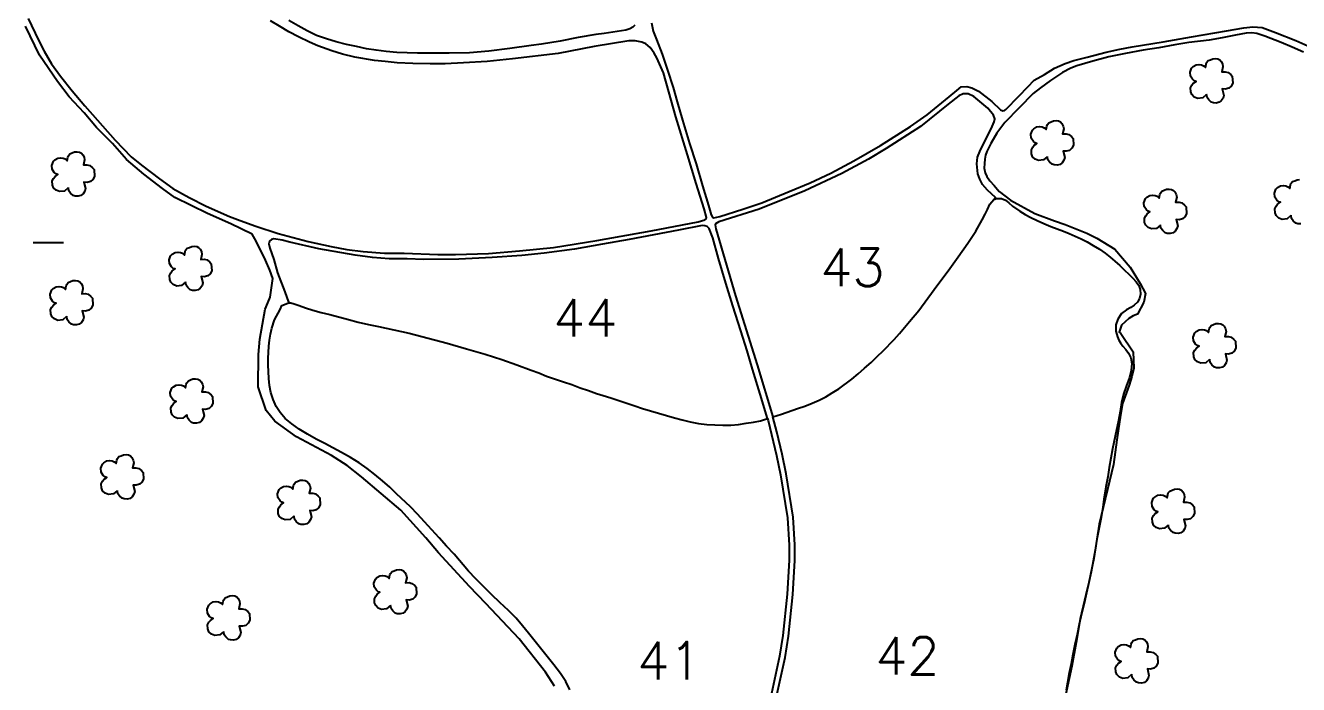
# Model space of a CAD drawing. Header units: inches. Extents: x 720421 to 723571, y 7810121 to 7814576.
# Drawn here: x 721244 to 721906, y 7811070 to 7811413 of the extents above; entities that cross this region are included whole.
import ezdxf

# ---------------------------------------------------------------- set-up
doc = ezdxf.new("R2010")
doc.units = ezdxf.units.IN
doc.header["$MEASUREMENT"] = 0
doc.linetypes.add('CONTINUO', pattern=[0])
for name, color, linetype in [('0114000610', 1, 'Continuous'), ('0114000610039', 5, 'Continuous'), ('0114000610041', 5, 'Continuous'), ('0114000610042', 5, 'Continuous'), ('0114000610043', 5, 'Continuous'), ('0114000610044', 5, 'Continuous'), ('0114000610045', 5, 'Continuous'), ('0114000610046', 5, 'Continuous'), ('MALHA', 8, 'Continuous'), ('MATO', 3, 'Continuous'), ('TEXTO_NUN_TAL', 7, 'Continuous')]:
    doc.layers.add(name, color=color, linetype=linetype)
doc.styles.add('Simplex', font='simplex.shx')

msp = doc.modelspace()

# ---------------------------------------------------------------- linework, layer by layer
at = {"layer": '0114000610'}
for points in [[(721518.96, 7811069.15), (721514.31, 7811076.46), (721500.6, 7811093.86), (721483.18, 7811112.13), (721474.75, 7811121.11), (721458.56, 7811138.63), (721451.91, 7811146.4), (721438.89, 7811160.71), (721418.46, 7811178.09), (721411, 7811183.92), (721402.92, 7811189.17), (721384.74, 7811198.96), (721373.31, 7811206.97), (721368.91, 7811212.63), (721364.76, 7811224.97), (721364.9, 7811241.7), (721365.61, 7811249.73), (721368.31, 7811265.24), (721370.55, 7811270.75), (721370.96, 7811271.56), (721372.26, 7811281.33), (721370.7, 7811285.55), (721368.45, 7811290.81), (721363.64, 7811300.75), (721361.65, 7811304.26), (721350.46, 7811309.72), (721338.35, 7811315.06), (721321.41, 7811323.38), (721314.91, 7811328.11), (721305.29, 7811335.51), (721296.16, 7811343.22), (721288.86, 7811351.48), (721280.59, 7811359.87), (721274.1, 7811367.39), (721266.4, 7811375.83), (721260.36, 7811383.69), (721250.95, 7811397.44), (721243.59, 7811412.55)], [(721908.71, 7811398.93), (721902.78, 7811401.59), (721897.11, 7811403.98), (721888.56, 7811407.32), (721884.43, 7811408.71), (721881.72, 7811409.03), (721878.82, 7811408.91), (721873.29, 7811407.88), (721866.35, 7811406.52), (721859.55, 7811405.21), (721848.97, 7811403.94), (721841.75, 7811402.78), (721833.32, 7811401.27), (721825.21, 7811400.08), (721816.1, 7811398.33), (721807.33, 7811396.53), (721799.1, 7811394.26), (721790.71, 7811391.88), (721787.53, 7811390.68), (721783.3, 7811388.48), (721777.05, 7811384.31), (721771.76, 7811380.41), (721767.99, 7811377.43), (721760.78, 7811369.98), (721753.26, 7811362.46), (721749.04, 7811356.77), (721745.94, 7811351.51), (721743.87, 7811347.37), (721743.11, 7811345.35), (721742.8, 7811343.28), (721742.68, 7811341.09), (721742.52, 7811338.7), (721743.07, 7811336.27), (721743.87, 7811334.36), (721745.46, 7811332.1), (721747.69, 7811329.63), (721750.39, 7811326.57), (721756.24, 7811322.09), (721768.88, 7811315.09), (721779.15, 7811311.19), (721784.66, 7811309.27), (721795.87, 7811304.8), (721801.1, 7811302.22), (721810.49, 7811296.47), (721818.5, 7811287.2), (721823.65, 7811278.74), (721826.4, 7811273.44), (721825.54, 7811268.95), (721822.23, 7811262.67), (721820.11, 7811261.87), (721817.82, 7811260.45), (721813.89, 7811256.92), (721812.68, 7811253.41), (721813.56, 7811252.57), (721819.99, 7811243.12), (721820.4, 7811234.59), (721819.28, 7811230.23), (721817.9, 7811225.77), (721814.55, 7811216.24), (721813.51, 7811210.16), (721811.47, 7811197.4), (721809.83, 7811184.5), (721802.43, 7811153.42), (721799.56, 7811135.58), (721796.97, 7811123.09), (721795.35, 7811116.73), (721792.46, 7811104.32), (721790.42, 7811091.95), (721788.04, 7811079.56), (721786.75, 7811073.23), (721783.95, 7811060.36)]]:
    msp.add_lwpolyline(points, dxfattribs=at)
at = {"layer": '0114000610039'}
msp.add_lwpolyline([(721560.63, 7811413.01), (721559.68, 7811412), (721558.13, 7811411.08), (721555.97, 7811410.4), (721544.84, 7811408.76), (721540.37, 7811408.14), (721531.24, 7811406.61), (721521.83, 7811404.74), (721512.2, 7811403.18), (721506.83, 7811402.5), (721495.64, 7811400.89), (721484.78, 7811399.55), (721474.61, 7811398.62), (721464.17, 7811398.54), (721453.05, 7811398.41), (721447.62, 7811398.5), (721436.81, 7811398.87), (721431.33, 7811399.4), (721426.06, 7811399.94), (721421.02, 7811400.79), (721415.95, 7811401.87), (721410.64, 7811403.03), (721405.32, 7811404.33), (721400.23, 7811405.91), (721395.12, 7811407.71), (721390.19, 7811410.13), (721385.47, 7811412.72), (721380.65, 7811415.43)], dxfattribs=at)
at = {"layer": '0114000610041'}
msp.add_lwpolyline([(721526.83, 7811067.33), (721524.85, 7811071.58), (721522.06, 7811075.85), (721518.62, 7811080.23), (721505.32, 7811096.79), (721502.26, 7811100.65), (721498.88, 7811104.55), (721494.94, 7811108.64), (721490.54, 7811112.72), (721486.27, 7811116.75), (721482.09, 7811120.84), (721478.02, 7811124.96), (721474.12, 7811129.1), (721466.65, 7811137.83), (721462.73, 7811142.1), (721458.94, 7811146.34), (721455.07, 7811150.5), (721451.26, 7811154.66), (721447.59, 7811158.73), (721444.01, 7811162.46), (721436.74, 7811169.18), (721433.22, 7811172.68), (721429.4, 7811176.08), (721425.43, 7811179.28), (721421.42, 7811182.38), (721417.2, 7811185.33), (721412.69, 7811188.12), (721408.04, 7811190.69), (721403.59, 7811193.2), (721399.34, 7811195.48), (721394.84, 7811197.73), (721390.37, 7811200.28), (721386.11, 7811202.97), (721382.16, 7811205.61), (721378.8, 7811208.49), (721376.23, 7811211.54), (721374.04, 7811214.69), (721372.43, 7811218.26), (721371.29, 7811221.93), (721370.65, 7811225.56), (721370.29, 7811229.29), (721370.05, 7811232.88), (721369.92, 7811236.25), (721369.95, 7811239.58), (721370.24, 7811246.08), (721370.59, 7811249.15), (721371.08, 7811252.24), (721371.88, 7811255.43), (721373.17, 7811259.68), (721376.17, 7811265.19), (721377.02, 7811267.15), (721380.07, 7811268.51), (721381.36, 7811268.66), (721383.47, 7811268.12), (721386, 7811267.19), (721389.3, 7811266.02), (721393.23, 7811264.74), (721397.56, 7811263.54), (721402.05, 7811262.46), (721411.67, 7811259.9), (721416.78, 7811258.63), (721422.04, 7811257.38), (721427.38, 7811256.28), (721443.24, 7811252.91), (721453.13, 7811250.24), (721462.98, 7811247.62), (721473.18, 7811244.76), (721482.79, 7811241.96), (721491.54, 7811239.06), (721499.38, 7811236.4), (721506.82, 7811233.61), (721510.7, 7811232.14), (721514.79, 7811230.52), (721523.51, 7811227.59), (721527.88, 7811226.08), (721532.19, 7811224.46), (721536.55, 7811222.97), (721540.69, 7811221.53), (721544.29, 7811220.38), (721548.17, 7811219.23), (721552.31, 7811217.88), (721556.54, 7811216.39), (721560.65, 7811215.06), (721564.66, 7811213.7), (721568.82, 7811212.5), (721572.99, 7811211.19), (721581.31, 7811208.81), (721585.35, 7811207.79), (721589.52, 7811206.65), (721593.88, 7811205.92), (721598.19, 7811205.33), (721602.42, 7811205.14), (721606.52, 7811205.06), (721610.62, 7811205.04), (721614.65, 7811205.39), (721618.7, 7811205.95), (721622.48, 7811206.52), (721626.1, 7811207.18), (721629.81, 7811208.39), (721630.09, 7811207.45), (721634.46, 7811189.23), (721636.47, 7811179.08), (721640.15, 7811156.71), (721641.03, 7811142.63), (721640.98, 7811134.72), (721639.91, 7811117.13), (721637.68, 7811095.58), (721635.94, 7811084.76), (721631.25, 7811063.01)], dxfattribs=at)
at = {"layer": '0114000610042'}
msp.add_lwpolyline([(721634.15, 7811062.25), (721638.89, 7811084.21), (721640.65, 7811095.19), (721642.9, 7811116.88), (721643.98, 7811134.62), (721644.03, 7811142.72), (721643.14, 7811157.04), (721639.42, 7811179.62), (721637.39, 7811189.87), (721634.61, 7811201.49), (721632.51, 7811209.29), (721637.04, 7811210.64), (721645.4, 7811213.67), (721649.17, 7811214.89), (721653.07, 7811216.34), (721656.69, 7811217.97), (721660.07, 7811219.78), (721663.4, 7811221.76), (721666.8, 7811223.88), (721673.57, 7811228.89), (721676.9, 7811231.64), (721680.2, 7811234.58), (721683.64, 7811237.54), (721686.81, 7811240.65), (721689.92, 7811243.67), (721695.67, 7811249.61), (721698.49, 7811252.7), (721703.67, 7811258.86), (721708.42, 7811264.65), (721713.18, 7811270.99), (721718.39, 7811278.09), (721723.83, 7811285.19), (721729.05, 7811292.5), (721734.05, 7811299.57), (721738.14, 7811305.94), (721741.46, 7811311.78), (721743.02, 7811314.68), (721744.29, 7811317.22), (721745.53, 7811319.86), (721747.48, 7811322.28), (721748.99, 7811322.94), (721751.48, 7811322.91), (721753.61, 7811322.09), (721755.35, 7811320.67), (721757.18, 7811318.96), (721761.12, 7811316.23), (721763.81, 7811314.56), (721766.76, 7811312.98), (721770.12, 7811311.4), (721773.63, 7811309.83), (721777.21, 7811308.29), (721783.84, 7811305.82), (721786.71, 7811304.59), (721789.77, 7811303.33), (721792.93, 7811301.94), (721796.08, 7811300.33), (721799.27, 7811298.47), (721802.5, 7811296.54), (721805.47, 7811294.44), (721808.05, 7811292.44), (721810.54, 7811290.33), (721813.13, 7811288.06), (721815.55, 7811285.6), (721817.77, 7811283.47), (721819.9, 7811281.5), (721821.66, 7811279.61), (721822.96, 7811277.57), (721823.71, 7811275.48), (721823.79, 7811273.16), (721823.4, 7811270.86), (721822.24, 7811268.93), (721820.57, 7811267.37), (721818.81, 7811266.22), (721816.51, 7811264.9), (721813.93, 7811263), (721812.08, 7811260.15), (721811.09, 7811257.22), (721811.06, 7811253.92), (721811.86, 7811250.97), (721812.6, 7811249.24), (721813.45, 7811247.84), (721814.62, 7811246.01), (721816.15, 7811244.31), (721817.67, 7811242.36), (721818.89, 7811239.92), (721819.43, 7811236.97), (721819.06, 7811233.47), (721818.13, 7811229.72), (721816.62, 7811225.52), (721815.08, 7811221.17), (721813.9, 7811216.73), (721813.33, 7811212.15), (721812.48, 7811207.39), (721811.32, 7811202.48), (721809.29, 7811192.67), (721808.46, 7811187.88), (721807.52, 7811183.03), (721806.78, 7811178.05), (721805.85, 7811172.9), (721804.98, 7811167.64), (721804.2, 7811162.29), (721803.3, 7811156.87), (721801.14, 7811145.67), (721800.18, 7811139.9), (721799.17, 7811134.27), (721798.2, 7811128.66), (721797.01, 7811123.14), (721795.8, 7811117.69), (721794.54, 7811112.21), (721793.14, 7811106.8), (721792.01, 7811101.38), (721790.84, 7811096.1), (721789.64, 7811090.88), (721788.7, 7811085.72), (721787.74, 7811080.84), (721786.78, 7811076.21), (721785.25, 7811067.13)], dxfattribs=at)
at = {"layer": '0114000610043'}
msp.add_lwpolyline([(721613.07, 7811272.25), (721624.38, 7811236.41), (721632.51, 7811209.29), (721637.04, 7811210.64), (721645.4, 7811213.67), (721649.17, 7811214.89), (721653.07, 7811216.34), (721656.69, 7811217.97), (721660.07, 7811219.78), (721663.4, 7811221.76), (721666.8, 7811223.88), (721673.57, 7811228.89), (721676.9, 7811231.64), (721680.2, 7811234.58), (721683.64, 7811237.54), (721686.81, 7811240.65), (721689.92, 7811243.67), (721695.67, 7811249.61), (721698.49, 7811252.7), (721703.67, 7811258.86), (721708.42, 7811264.65), (721713.18, 7811270.99), (721718.39, 7811278.09), (721723.83, 7811285.19), (721729.05, 7811292.5), (721734.05, 7811299.57), (721738.14, 7811305.94), (721741.46, 7811311.78), (721743.02, 7811314.68), (721744.29, 7811317.22), (721745.53, 7811319.86), (721748.41, 7811323.45), (721744.19, 7811327.14), (721741.65, 7811330.19), (721740.18, 7811332.89), (721739.28, 7811335.76), (721738.6, 7811340.95), (721739.06, 7811344.43), (721740.27, 7811347.27), (721742.3, 7811351.73), (721746.08, 7811359.16), (721747.64, 7811362.7), (721748, 7811364.32), (721747.28, 7811366.3), (721744.4, 7811369.89), (721737.08, 7811376.01), (721734.14, 7811377.33), (721731.5, 7811377.39), (721729.28, 7811376.31), (721723.81, 7811371.91), (721709.3, 7811360.29), (721691.59, 7811348.94), (721682.29, 7811343.3), (721668.35, 7811335.96), (721649.22, 7811326.85), (721625.5, 7811317.35), (721604.45, 7811310.7), (721602.65, 7811309.74), (721602.53, 7811309.14), (721602.91, 7811307.14)], close=True, dxfattribs=at)
at = {"layer": '0114000610044'}
msp.add_lwpolyline([(721557.73, 7811301.63), (721543.95, 7811299.15), (721529.24, 7811296.48), (721513.54, 7811294.39), (721501.93, 7811293.17), (721486.53, 7811292.16), (721469.2, 7811291.26), (721450.82, 7811291.12), (721442.21, 7811291.51), (721432.96, 7811291.48), (721424.13, 7811292.13), (721415.13, 7811293.35), (721396.25, 7811296.66), (721381.22, 7811300.08), (721377.24, 7811301.16), (721372.93, 7811301.91), (721371.66, 7811301.51), (721370.63, 7811300.76), (721370.34, 7811299.32), (721370.74, 7811296.97), (721372.87, 7811291.16), (721374.83, 7811284.13), (721378.63, 7811274.24), (721380.53, 7811268.88), (721383.47, 7811268.12), (721386, 7811267.19), (721389.3, 7811266.02), (721393.23, 7811264.74), (721397.56, 7811263.54), (721402.05, 7811262.46), (721411.67, 7811259.9), (721416.78, 7811258.63), (721422.04, 7811257.38), (721427.38, 7811256.28), (721443.24, 7811252.91), (721453.13, 7811250.24), (721462.98, 7811247.62), (721473.18, 7811244.76), (721482.79, 7811241.96), (721491.54, 7811239.06), (721499.38, 7811236.4), (721506.82, 7811233.61), (721510.7, 7811232.14), (721514.79, 7811230.52), (721523.51, 7811227.59), (721527.88, 7811226.08), (721532.19, 7811224.46), (721536.55, 7811222.97), (721540.69, 7811221.53), (721544.29, 7811220.38), (721548.17, 7811219.23), (721552.31, 7811217.88), (721556.54, 7811216.39), (721560.65, 7811215.06), (721564.66, 7811213.7), (721568.82, 7811212.5), (721572.99, 7811211.19), (721581.31, 7811208.81), (721585.35, 7811207.79), (721589.52, 7811206.65), (721593.88, 7811205.92), (721598.19, 7811205.33), (721602.42, 7811205.14), (721606.52, 7811205.06), (721610.62, 7811205.04), (721614.65, 7811205.39), (721618.7, 7811205.95), (721622.48, 7811206.52), (721626.1, 7811207.18), (721629.81, 7811208.39), (721625.94, 7811221.17), (721622.01, 7811234.14), (721619.16, 7811243.69), (721615.81, 7811254.06), (721611.67, 7811266.99), (721608, 7811278.77), (721604.32, 7811291.63), (721601.26, 7811302.36), (721599.35, 7811307.33), (721598.27, 7811308.37), (721597.12, 7811308.66), (721595.82, 7811308.77), (721583.49, 7811306.39)], close=True, dxfattribs=at)
at = {"layer": '0114000610045'}
msp.add_lwpolyline([(721569.43, 7811414.19), (721570.21, 7811409.88), (721571.92, 7811405.6), (721574.96, 7811397.92), (721577.8, 7811389.67), (721580.61, 7811380.67), (721582.79, 7811373.16), (721585.52, 7811363.54), (721589.18, 7811351.51), (721592.56, 7811340.91), (721595.95, 7811329.38), (721598.99, 7811319.3), (721600.47, 7811314.4), (721601.05, 7811313.15), (721601.75, 7811312.84), (721605.02, 7811313.43), (721616.89, 7811317.24), (721626.79, 7811320.66), (721641.11, 7811326.49), (721651.94, 7811331.09), (721662.73, 7811336), (721674.6, 7811342.42), (721688.58, 7811350.44), (721704.08, 7811360.25), (721712.78, 7811366.45), (721724.26, 7811375.83), (721728.31, 7811379.07), (721730.45, 7811380.94), (721733.41, 7811381.05), (721736.06, 7811380.47), (721739.56, 7811378.72), (721746.45, 7811373.31), (721751.08, 7811369.07), (721752.17, 7811368.49), (721753.1, 7811368.57), (721753.8, 7811369.11), (721760.5, 7811376.03), (721765.26, 7811380.9), (721768.45, 7811384.36), (721773.9, 7811387.35), (721779.11, 7811390.58), (721784.66, 7811393.01), (721789.17, 7811394.6), (721796.1, 7811396.39), (721805.91, 7811398.96), (721813.07, 7811400.47), (721819.59, 7811401.77), (721835.66, 7811404.41), (721850.46, 7811407.03), (721868.64, 7811410.1), (721877.6, 7811411.66), (721882.35, 7811412.17), (721887.11, 7811411.87), (721894.1, 7811409.29), (721904.61, 7811404.97), (721910.98, 7811402.32)], dxfattribs=at)
at = {"layer": '0114000610046'}
msp.add_lwpolyline([(721245.02, 7811416.57), (721250.37, 7811405.23), (721253.32, 7811399.54), (721257.14, 7811393), (721261.78, 7811386.55), (721268, 7811378.86), (721274.55, 7811371.11), (721290.22, 7811353.15), (721298.67, 7811344.48), (721304.03, 7811340.16), (721313.41, 7811333.13), (721320.34, 7811328.1), (721328.74, 7811323.35), (721337.63, 7811318.83), (721349.81, 7811313.48), (721355.33, 7811311.39), (721363.54, 7811308.42), (721375.16, 7811304.6), (721390.65, 7811300.42), (721402.68, 7811297.87), (721410.89, 7811296.4), (721419.42, 7811295.25), (721430.53, 7811294.5), (721440.61, 7811294.47), (721458.28, 7811293.82), (721467.31, 7811293.75), (721484.52, 7811294.19), (721500.7, 7811295.6), (721518.32, 7811297.45), (721541.02, 7811301.09), (721569.23, 7811306.14), (721593.66, 7811310.81), (721597.13, 7811311.73), (721597.84, 7811312.22), (721598, 7811313.03), (721596.76, 7811317.43), (721592.64, 7811330.61), (721588.1, 7811345.54), (721581.99, 7811365.4), (721578.48, 7811378.43), (721575.62, 7811388.28), (721572.18, 7811396.02), (721570.83, 7811398.45), (721568.68, 7811401.41), (721566.36, 7811403.26), (721564.37, 7811404.2), (721560.97, 7811404.81), (721557.64, 7811404.81), (721539.54, 7811401.91), (721520.77, 7811398.37), (721497.07, 7811395.56), (721483.8, 7811394.2), (721471.48, 7811393.39), (721461.98, 7811392.91), (721454.16, 7811392.96), (721445.23, 7811393.09), (721436.99, 7811393.46), (721430.82, 7811394.07), (721425.27, 7811394.71), (721414.94, 7811396.43), (721408.65, 7811397.93), (721403.04, 7811399.63), (721395.75, 7811402.26), (721391.37, 7811404.15), (721385.66, 7811406.95), (721380.61, 7811409.61), (721375.75, 7811412.44), (721371.06, 7811415.27)], dxfattribs=at)
at = {"layer": 'MALHA', "color": 8}
msp.add_lwpolyline([(721247.55, 7811300), (721263.4, 7811300)], dxfattribs=at)
at = {"layer": 'MATO', "linetype": 'CONTINUO'}
for points in [[(721858.21, 7811376.89, 0), (721856.21, 7811375.21, 0), (721853.67, 7811374.92, 0), (721851.86, 7811375.63, 0), (721850.57, 7811376.89, 0), (721850.04, 7811378.33, 0), (721849.9, 7811380.47, 0), (721850.59, 7811381.82, 0), (721851.32, 7811382.82, 0), (721852.78, 7811383.81, 0), (721851.85, 7811384.11, 0), (721850.93, 7811384.87, 0), (721849.85, 7811386.57, 0), (721849.66, 7811388.59, 0), (721850.44, 7811390.7, 0), (721851.26, 7811391.46, 0), (721852.75, 7811392.37, 0), (721854.32, 7811392.58, 0), (721855.57, 7811392.4, 0), (721856.56, 7811391.94, 0), (721857.65, 7811390.98, 0), (721857.97, 7811392.83, 0), (721858.25, 7811393.57, 0), (721859.06, 7811394.59, 0), (721860.27, 7811395.04, 0), (721861.45, 7811395.56, 0), (721862.77, 7811395.68, 0), (721864.03, 7811395.5, 0), (721865.05, 7811394.96, 0), (721865.8, 7811394.15, 0), (721866.46, 7811392.84, 0), (721866.72, 7811391.38, 0), (721866.12, 7811388.79, 0), (721867.94, 7811388.82, 0), (721869.44, 7811388.46, 0), (721870.86, 7811387.34, 0), (721871.64, 7811386.44, 0), (721871.86, 7811382.87, 0), (721870.98, 7811381.27, 0), (721869.82, 7811380.2, 0), (721867.99, 7811379.72, 0), (721866.38, 7811379.86, 0), (721867.24, 7811376.52, 0), (721866.85, 7811375.1, 0), (721865.88, 7811373.75, 0), (721864.82, 7811372.9, 0), (721863.31, 7811372.53, 0), (721861.82, 7811372.62, 0), (721860.7, 7811372.94, 0), (721859.41, 7811374.2, 0), (721858.54, 7811375.34, 0), (721858.27, 7811377.07, 0)], [(721775.37, 7811344.6, 0), (721773.37, 7811342.93, 0), (721770.82, 7811342.63, 0), (721769.01, 7811343.34, 0), (721767.73, 7811344.6, 0), (721767.2, 7811346.05, 0), (721767.05, 7811348.18, 0), (721767.75, 7811349.53, 0), (721768.48, 7811350.53, 0), (721769.94, 7811351.52, 0), (721769.01, 7811351.82, 0), (721768.09, 7811352.58, 0), (721767.01, 7811354.28, 0), (721766.82, 7811356.3, 0), (721767.59, 7811358.41, 0), (721768.41, 7811359.17, 0), (721769.91, 7811360.08, 0), (721771.47, 7811360.29, 0), (721772.73, 7811360.11, 0), (721773.72, 7811359.66, 0), (721774.8, 7811358.69, 0), (721775.13, 7811360.54, 0), (721775.41, 7811361.28, 0), (721776.22, 7811362.31, 0), (721777.43, 7811362.75, 0), (721778.6, 7811363.27, 0), (721779.93, 7811363.39, 0), (721781.18, 7811363.21, 0), (721782.2, 7811362.68, 0), (721782.96, 7811361.86, 0), (721783.62, 7811360.55, 0), (721783.88, 7811359.1, 0), (721783.28, 7811356.5, 0), (721785.1, 7811356.53, 0), (721786.6, 7811356.17, 0), (721788.01, 7811355.05, 0), (721788.8, 7811354.15, 0), (721789.01, 7811350.58, 0), (721788.14, 7811348.98, 0), (721786.97, 7811347.92, 0), (721785.14, 7811347.43, 0), (721783.54, 7811347.57, 0), (721784.4, 7811344.23, 0), (721784, 7811342.81, 0), (721783.04, 7811341.46, 0), (721781.98, 7811340.61, 0), (721780.47, 7811340.24, 0), (721778.98, 7811340.33, 0), (721777.85, 7811340.65, 0), (721776.57, 7811341.91, 0), (721775.69, 7811343.05, 0), (721775.43, 7811344.78, 0)], [(721265.89, 7811328.41, 0), (721263.89, 7811326.73, 0), (721261.35, 7811326.43, 0), (721259.54, 7811327.14, 0), (721258.25, 7811328.4, 0), (721257.72, 7811329.85, 0), (721257.58, 7811331.98, 0), (721258.27, 7811333.33, 0), (721259, 7811334.33, 0), (721260.47, 7811335.32, 0), (721259.54, 7811335.62, 0), (721258.62, 7811336.38, 0), (721257.54, 7811338.08, 0), (721257.34, 7811340.11, 0), (721258.12, 7811342.22, 0), (721258.94, 7811342.97, 0), (721260.43, 7811343.88, 0), (721262, 7811344.09, 0), (721263.25, 7811343.92, 0), (721264.25, 7811343.46, 0), (721265.33, 7811342.49, 0), (721265.66, 7811344.34, 0), (721265.93, 7811345.08, 0), (721266.75, 7811346.11, 0), (721267.95, 7811346.55, 0), (721269.13, 7811347.07, 0), (721270.46, 7811347.19, 0), (721271.71, 7811347.02, 0), (721272.73, 7811346.48, 0), (721273.49, 7811345.66, 0), (721274.15, 7811344.35, 0), (721274.41, 7811342.9, 0), (721273.81, 7811340.3, 0), (721275.62, 7811340.33, 0), (721277.13, 7811339.97, 0), (721278.54, 7811338.85, 0), (721279.33, 7811337.95, 0), (721279.54, 7811334.38, 0), (721278.67, 7811332.78, 0), (721277.5, 7811331.72, 0), (721275.67, 7811331.23, 0), (721274.07, 7811331.37, 0), (721274.92, 7811328.04, 0), (721274.53, 7811326.61, 0), (721273.57, 7811325.26, 0), (721272.51, 7811324.41, 0), (721271, 7811324.04, 0), (721269.5, 7811324.13, 0), (721268.38, 7811324.45, 0), (721267.1, 7811325.71, 0), (721266.22, 7811326.85, 0), (721265.96, 7811328.58, 0)], [(721902.12, 7811313.97, 0), (721900.11, 7811312.29, 0), (721897.57, 7811312, 0), (721895.76, 7811312.7, 0), (721894.48, 7811313.96, 0), (721893.95, 7811315.41, 0), (721893.8, 7811317.55, 0), (721894.5, 7811318.9, 0), (721895.23, 7811319.89, 0), (721896.69, 7811320.89, 0), (721895.76, 7811321.18, 0), (721894.84, 7811321.94, 0), (721893.76, 7811323.64, 0), (721893.57, 7811325.67, 0), (721894.34, 7811327.78, 0), (721895.16, 7811328.54, 0), (721896.66, 7811329.45, 0), (721898.22, 7811329.66, 0), (721899.48, 7811329.48, 0), (721900.47, 7811329.02, 0), (721901.55, 7811328.05, 0), (721901.88, 7811329.9, 0), (721902.16, 7811330.64, 0), (721902.97, 7811331.67, 0), (721904.18, 7811332.11, 0), (721905.35, 7811332.64, 0), (721906.68, 7811332.76, 0)], [(721834.18, 7811309, 0), (721832.18, 7811307.32, 0), (721829.64, 7811307.03, 0), (721827.83, 7811307.74, 0), (721826.55, 7811309, 0), (721826.02, 7811310.44, 0), (721825.87, 7811312.58, 0), (721826.56, 7811313.93, 0), (721827.3, 7811314.93, 0), (721828.76, 7811315.92, 0), (721827.83, 7811316.22, 0), (721826.91, 7811316.97, 0), (721825.83, 7811318.68, 0), (721825.63, 7811320.7, 0), (721826.41, 7811322.81, 0), (721827.23, 7811323.57, 0), (721828.73, 7811324.48, 0), (721830.29, 7811324.69, 0), (721831.55, 7811324.51, 0), (721832.54, 7811324.05, 0), (721833.62, 7811323.08, 0), (721833.95, 7811324.94, 0), (721834.22, 7811325.68, 0), (721835.04, 7811326.7, 0), (721836.24, 7811327.15, 0), (721837.42, 7811327.67, 0), (721838.75, 7811327.79, 0), (721840, 7811327.61, 0), (721841.02, 7811327.07, 0), (721841.78, 7811326.26, 0), (721842.44, 7811324.95, 0), (721842.7, 7811323.49, 0), (721842.1, 7811320.9, 0), (721843.91, 7811320.93, 0), (721845.42, 7811320.57, 0), (721846.83, 7811319.45, 0), (721847.62, 7811318.55, 0), (721847.83, 7811314.98, 0), (721846.96, 7811313.38, 0), (721845.79, 7811312.31, 0), (721843.96, 7811311.83, 0), (721842.36, 7811311.97, 0), (721843.22, 7811308.63, 0), (721842.82, 7811307.21, 0), (721841.86, 7811305.86, 0), (721840.8, 7811305.01, 0), (721839.29, 7811304.64, 0), (721837.79, 7811304.73, 0), (721836.67, 7811305.05, 0), (721835.39, 7811306.31, 0), (721834.51, 7811307.45, 0), (721834.25, 7811309.18, 0)], [(721907.22, 7811309.61, 0), (721905.73, 7811309.7, 0), (721904.6, 7811310.02, 0), (721903.32, 7811311.28, 0), (721902.44, 7811312.42, 0), (721902.18, 7811314.14, 0)], [(721326.89, 7811279.32, 0), (721324.89, 7811277.65, 0), (721322.35, 7811277.35, 0), (721320.54, 7811278.06, 0), (721319.26, 7811279.32, 0), (721318.73, 7811280.77, 0), (721318.58, 7811282.9, 0), (721319.28, 7811284.25, 0), (721320.01, 7811285.25, 0), (721321.47, 7811286.24, 0), (721320.54, 7811286.54, 0), (721319.62, 7811287.3, 0), (721318.54, 7811289, 0), (721318.34, 7811291.02, 0), (721319.12, 7811293.13, 0), (721319.94, 7811293.89, 0), (721321.44, 7811294.8, 0), (721323, 7811295.01, 0), (721324.26, 7811294.83, 0), (721325.25, 7811294.38, 0), (721326.33, 7811293.41, 0), (721326.66, 7811295.26, 0), (721326.94, 7811296, 0), (721327.75, 7811297.03, 0), (721328.95, 7811297.47, 0), (721330.13, 7811297.99, 0), (721331.46, 7811298.11, 0), (721332.71, 7811297.93, 0), (721333.73, 7811297.4, 0), (721334.49, 7811296.58, 0), (721335.15, 7811295.27, 0), (721335.41, 7811293.81, 0), (721334.81, 7811291.22, 0), (721336.62, 7811291.25, 0), (721338.13, 7811290.89, 0), (721339.54, 7811289.77, 0), (721340.33, 7811288.87, 0), (721340.54, 7811285.3, 0), (721339.67, 7811283.7, 0), (721338.5, 7811282.64, 0), (721336.67, 7811282.15, 0), (721335.07, 7811282.29, 0), (721335.93, 7811278.95, 0), (721335.53, 7811277.53, 0), (721334.57, 7811276.18, 0), (721333.51, 7811275.33, 0), (721332, 7811274.96, 0), (721330.51, 7811275.05, 0), (721329.38, 7811275.37, 0), (721328.1, 7811276.63, 0), (721327.22, 7811277.77, 0), (721326.96, 7811279.5, 0)], [(721265.03, 7811261.48, 0), (721263.03, 7811259.8, 0), (721260.49, 7811259.5, 0), (721258.68, 7811260.21, 0), (721257.39, 7811261.47, 0), (721256.86, 7811262.92, 0), (721256.72, 7811265.05, 0), (721257.41, 7811266.4, 0), (721258.14, 7811267.4, 0), (721259.6, 7811268.39, 0), (721258.67, 7811268.69, 0), (721257.76, 7811269.45, 0), (721256.68, 7811271.15, 0), (721256.48, 7811273.17, 0), (721257.26, 7811275.28, 0), (721258.08, 7811276.04, 0), (721259.57, 7811276.95, 0), (721261.14, 7811277.16, 0), (721262.39, 7811276.98, 0), (721263.38, 7811276.53, 0), (721264.47, 7811275.56, 0), (721264.79, 7811277.41, 0), (721265.07, 7811278.15, 0), (721265.88, 7811279.18, 0), (721267.09, 7811279.62, 0), (721268.27, 7811280.14, 0), (721269.59, 7811280.26, 0), (721270.85, 7811280.08, 0), (721271.87, 7811279.55, 0), (721272.62, 7811278.73, 0), (721273.29, 7811277.42, 0), (721273.55, 7811275.97, 0), (721272.94, 7811273.37, 0), (721274.76, 7811273.4, 0), (721276.26, 7811273.04, 0), (721277.68, 7811271.92, 0), (721278.47, 7811271.02, 0), (721278.68, 7811267.45, 0), (721277.8, 7811265.85, 0), (721276.64, 7811264.79, 0), (721274.81, 7811264.3, 0), (721273.2, 7811264.44, 0), (721274.06, 7811261.1, 0), (721273.67, 7811259.68, 0), (721272.7, 7811258.33, 0), (721271.64, 7811257.48, 0), (721270.14, 7811257.11, 0), (721268.64, 7811257.2, 0), (721267.52, 7811257.52, 0), (721266.23, 7811258.78, 0), (721265.36, 7811259.92, 0), (721265.09, 7811261.65, 0)], [(721859.83, 7811239.14, 0), (721857.83, 7811237.46, 0), (721855.29, 7811237.16, 0), (721853.48, 7811237.87, 0), (721852.19, 7811239.13, 0), (721851.66, 7811240.58, 0), (721851.52, 7811242.71, 0), (721852.21, 7811244.06, 0), (721852.94, 7811245.06, 0), (721854.41, 7811246.05, 0), (721853.47, 7811246.35, 0), (721852.56, 7811247.11, 0), (721851.48, 7811248.81, 0), (721851.28, 7811250.83, 0), (721852.06, 7811252.94, 0), (721852.88, 7811253.7, 0), (721854.37, 7811254.61, 0), (721855.94, 7811254.82, 0), (721857.19, 7811254.64, 0), (721858.18, 7811254.19, 0), (721859.27, 7811253.22, 0), (721859.6, 7811255.07, 0), (721859.87, 7811255.81, 0), (721860.68, 7811256.84, 0), (721861.89, 7811257.28, 0), (721863.07, 7811257.8, 0), (721864.4, 7811257.92, 0), (721865.65, 7811257.74, 0), (721866.67, 7811257.21, 0), (721867.42, 7811256.39, 0), (721868.09, 7811255.08, 0), (721868.35, 7811253.63, 0), (721867.74, 7811251.03, 0), (721869.56, 7811251.06, 0), (721871.06, 7811250.7, 0), (721872.48, 7811249.58, 0), (721873.27, 7811248.68, 0), (721873.48, 7811245.11, 0), (721872.6, 7811243.51, 0), (721871.44, 7811242.45, 0), (721869.61, 7811241.96, 0), (721868, 7811242.1, 0), (721868.86, 7811238.76, 0), (721868.47, 7811237.34, 0), (721867.51, 7811235.99, 0), (721866.44, 7811235.14, 0), (721864.94, 7811234.77, 0), (721863.44, 7811234.86, 0), (721862.32, 7811235.18, 0), (721861.03, 7811236.44, 0), (721860.16, 7811237.58, 0), (721859.89, 7811239.31, 0)], [(721327.52, 7811210.34, 0), (721325.52, 7811208.66, 0), (721322.98, 7811208.36, 0), (721321.17, 7811209.07, 0), (721319.88, 7811210.33, 0), (721319.35, 7811211.78, 0), (721319.21, 7811213.91, 0), (721319.9, 7811215.26, 0), (721320.63, 7811216.26, 0), (721322.09, 7811217.25, 0), (721321.16, 7811217.55, 0), (721320.24, 7811218.31, 0), (721319.16, 7811220.01, 0), (721318.97, 7811222.04, 0), (721319.75, 7811224.15, 0), (721320.57, 7811224.9, 0), (721322.06, 7811225.81, 0), (721323.63, 7811226.02, 0), (721324.88, 7811225.85, 0), (721325.87, 7811225.39, 0), (721326.96, 7811224.42, 0), (721327.28, 7811226.27, 0), (721327.56, 7811227.01, 0), (721328.37, 7811228.04, 0), (721329.58, 7811228.48, 0), (721330.76, 7811229, 0), (721332.08, 7811229.12, 0), (721333.34, 7811228.95, 0), (721334.36, 7811228.41, 0), (721335.11, 7811227.59, 0), (721335.77, 7811226.28, 0), (721336.03, 7811224.83, 0), (721335.43, 7811222.23, 0), (721337.25, 7811222.26, 0), (721338.75, 7811221.9, 0), (721340.17, 7811220.78, 0), (721340.95, 7811219.88, 0), (721341.17, 7811216.31, 0), (721340.29, 7811214.71, 0), (721339.13, 7811213.65, 0), (721337.3, 7811213.16, 0), (721335.69, 7811213.3, 0), (721336.55, 7811209.97, 0), (721336.16, 7811208.54, 0), (721335.19, 7811207.19, 0), (721334.13, 7811206.34, 0), (721332.62, 7811205.97, 0), (721331.13, 7811206.06, 0), (721330.01, 7811206.38, 0), (721328.72, 7811207.64, 0), (721327.85, 7811208.78, 0), (721327.58, 7811210.51, 0)], [(721291.4, 7811170.89, 0), (721289.4, 7811169.21, 0), (721286.86, 7811168.92, 0), (721285.05, 7811169.62, 0), (721283.77, 7811170.88, 0), (721283.24, 7811172.33, 0), (721283.09, 7811174.47, 0), (721283.78, 7811175.81, 0), (721284.52, 7811176.81, 0), (721285.98, 7811177.8, 0), (721285.05, 7811178.1, 0), (721284.13, 7811178.86, 0), (721283.05, 7811180.56, 0), (721282.85, 7811182.59, 0), (721283.63, 7811184.7, 0), (721284.45, 7811185.45, 0), (721285.95, 7811186.37, 0), (721287.51, 7811186.58, 0), (721288.77, 7811186.4, 0), (721289.76, 7811185.94, 0), (721290.84, 7811184.97, 0), (721291.17, 7811186.82, 0), (721291.45, 7811187.56, 0), (721292.26, 7811188.59, 0), (721293.46, 7811189.03, 0), (721294.64, 7811189.56, 0), (721295.97, 7811189.68, 0), (721297.22, 7811189.5, 0), (721298.24, 7811188.96, 0), (721299, 7811188.14, 0), (721299.66, 7811186.83, 0), (721299.92, 7811185.38, 0), (721299.32, 7811182.79, 0), (721301.13, 7811182.81, 0), (721302.64, 7811182.45, 0), (721304.05, 7811181.33, 0), (721304.84, 7811180.43, 0), (721305.05, 7811176.86, 0), (721304.18, 7811175.26, 0), (721303.01, 7811174.2, 0), (721301.18, 7811173.71, 0), (721299.58, 7811173.85, 0), (721300.44, 7811170.52, 0), (721300.04, 7811169.1, 0), (721299.08, 7811167.74, 0), (721298.02, 7811166.9, 0), (721296.51, 7811166.52, 0), (721295.01, 7811166.62, 0), (721293.89, 7811166.93, 0), (721292.61, 7811168.2, 0), (721291.73, 7811169.33, 0), (721291.47, 7811171.06, 0)], [(721383.35, 7811157.64, 0), (721381.35, 7811155.96, 0), (721378.81, 7811155.67, 0), (721377, 7811156.37, 0), (721375.71, 7811157.63, 0), (721375.18, 7811159.08, 0), (721375.04, 7811161.21, 0), (721375.73, 7811162.56, 0), (721376.46, 7811163.56, 0), (721377.93, 7811164.55, 0), (721376.99, 7811164.85, 0), (721376.08, 7811165.61, 0), (721375, 7811167.31, 0), (721374.8, 7811169.34, 0), (721375.58, 7811171.45, 0), (721376.4, 7811172.2, 0), (721377.89, 7811173.12, 0), (721379.46, 7811173.33, 0), (721380.71, 7811173.15, 0), (721381.7, 7811172.69, 0), (721382.79, 7811171.72, 0), (721383.11, 7811173.57, 0), (721383.39, 7811174.31, 0), (721384.2, 7811175.34, 0), (721385.41, 7811175.78, 0), (721386.59, 7811176.3, 0), (721387.92, 7811176.43, 0), (721389.17, 7811176.25, 0), (721390.19, 7811175.71, 0), (721390.94, 7811174.89, 0), (721391.61, 7811173.58, 0), (721391.87, 7811172.13, 0), (721391.26, 7811169.54, 0), (721393.08, 7811169.56, 0), (721394.58, 7811169.2, 0), (721396, 7811168.08, 0), (721396.79, 7811167.18, 0), (721397, 7811163.61, 0), (721396.12, 7811162.01, 0), (721394.96, 7811160.95, 0), (721393.13, 7811160.46, 0), (721391.52, 7811160.6, 0), (721392.38, 7811157.27, 0), (721391.99, 7811155.85, 0), (721391.03, 7811154.49, 0), (721389.96, 7811153.64, 0), (721388.46, 7811153.27, 0), (721386.96, 7811153.36, 0), (721385.84, 7811153.68, 0), (721384.55, 7811154.94, 0), (721383.68, 7811156.08, 0), (721383.41, 7811157.81, 0)], [(721838.29, 7811153.03, 0), (721836.29, 7811151.35, 0), (721833.75, 7811151.06, 0), (721831.94, 7811151.76, 0), (721830.65, 7811153.02, 0), (721830.12, 7811154.47, 0), (721829.98, 7811156.61, 0), (721830.67, 7811157.96, 0), (721831.4, 7811158.95, 0), (721832.87, 7811159.95, 0), (721831.93, 7811160.24, 0), (721831.02, 7811161, 0), (721829.94, 7811162.7, 0), (721829.74, 7811164.73, 0), (721830.52, 7811166.84, 0), (721831.34, 7811167.6, 0), (721832.83, 7811168.51, 0), (721834.4, 7811168.72, 0), (721835.65, 7811168.54, 0), (721836.64, 7811168.08, 0), (721837.73, 7811167.11, 0), (721838.06, 7811168.96, 0), (721838.33, 7811169.7, 0), (721839.14, 7811170.73, 0), (721840.35, 7811171.17, 0), (721841.53, 7811171.7, 0), (721842.86, 7811171.82, 0), (721844.11, 7811171.64, 0), (721845.13, 7811171.1, 0), (721845.89, 7811170.28, 0), (721846.55, 7811168.98, 0), (721846.81, 7811167.52, 0), (721846.2, 7811164.93, 0), (721848.02, 7811164.96, 0), (721849.52, 7811164.6, 0), (721850.94, 7811163.47, 0), (721851.73, 7811162.58, 0), (721851.94, 7811159, 0), (721851.06, 7811157.41, 0), (721849.9, 7811156.34, 0), (721848.07, 7811155.85, 0), (721846.47, 7811155.99, 0), (721847.32, 7811152.66, 0), (721846.93, 7811151.24, 0), (721845.97, 7811149.88, 0), (721844.91, 7811149.04, 0), (721843.4, 7811148.67, 0), (721841.9, 7811148.76, 0), (721840.78, 7811149.08, 0), (721839.5, 7811150.34, 0), (721838.62, 7811151.48, 0), (721838.35, 7811153.2, 0)], [(721433.5, 7811111.14, 0), (721431.5, 7811109.46, 0), (721428.95, 7811109.17, 0), (721427.14, 7811109.87, 0), (721425.86, 7811111.13, 0), (721425.33, 7811112.58, 0), (721425.18, 7811114.72, 0), (721425.88, 7811116.07, 0), (721426.61, 7811117.06, 0), (721428.07, 7811118.06, 0), (721427.14, 7811118.35, 0), (721426.22, 7811119.11, 0), (721425.14, 7811120.81, 0), (721424.95, 7811122.84, 0), (721425.73, 7811124.95, 0), (721426.54, 7811125.71, 0), (721428.04, 7811126.62, 0), (721429.6, 7811126.83, 0), (721430.86, 7811126.65, 0), (721431.85, 7811126.19, 0), (721432.93, 7811125.22, 0), (721433.26, 7811127.07, 0), (721433.54, 7811127.81, 0), (721434.35, 7811128.84, 0), (721435.56, 7811129.28, 0), (721436.73, 7811129.81, 0), (721438.06, 7811129.93, 0), (721439.31, 7811129.75, 0), (721440.33, 7811129.21, 0), (721441.09, 7811128.39, 0), (721441.75, 7811127.09, 0), (721442.01, 7811125.63, 0), (721441.41, 7811123.04, 0), (721443.23, 7811123.06, 0), (721444.73, 7811122.7, 0), (721446.15, 7811121.58, 0), (721446.93, 7811120.68, 0), (721447.14, 7811117.11, 0), (721446.27, 7811115.52, 0), (721445.11, 7811114.45, 0), (721443.28, 7811113.96, 0), (721441.67, 7811114.1, 0), (721442.53, 7811110.77, 0), (721442.13, 7811109.35, 0), (721441.17, 7811107.99, 0), (721440.11, 7811107.15, 0), (721438.6, 7811106.78, 0), (721437.11, 7811106.87, 0), (721435.99, 7811107.18, 0), (721434.7, 7811108.45, 0), (721433.83, 7811109.58, 0), (721433.56, 7811111.31, 0)], [(721346.72, 7811097.52, 0), (721344.72, 7811095.85, 0), (721342.18, 7811095.55, 0), (721340.37, 7811096.26, 0), (721339.08, 7811097.52, 0), (721338.55, 7811098.97, 0), (721338.41, 7811101.1, 0), (721339.1, 7811102.45, 0), (721339.83, 7811103.45, 0), (721341.29, 7811104.44, 0), (721340.36, 7811104.74, 0), (721339.44, 7811105.5, 0), (721338.36, 7811107.2, 0), (721338.17, 7811109.22, 0), (721338.95, 7811111.33, 0), (721339.77, 7811112.09, 0), (721341.26, 7811113, 0), (721342.83, 7811113.21, 0), (721344.08, 7811113.03, 0), (721345.07, 7811112.58, 0), (721346.16, 7811111.61, 0), (721346.48, 7811113.46, 0), (721346.76, 7811114.2, 0), (721347.57, 7811115.23, 0), (721348.78, 7811115.67, 0), (721349.96, 7811116.19, 0), (721351.28, 7811116.31, 0), (721352.54, 7811116.13, 0), (721353.56, 7811115.6, 0), (721354.31, 7811114.78, 0), (721354.98, 7811113.47, 0), (721355.23, 7811112.02, 0), (721354.63, 7811109.42, 0), (721356.45, 7811109.45, 0), (721357.95, 7811109.09, 0), (721359.37, 7811107.97, 0), (721360.15, 7811107.07, 0), (721360.37, 7811103.5, 0), (721359.49, 7811101.9, 0), (721358.33, 7811100.84, 0), (721356.5, 7811100.35, 0), (721354.89, 7811100.49, 0), (721355.75, 7811097.15, 0), (721355.36, 7811095.73, 0), (721354.39, 7811094.38, 0), (721353.33, 7811093.53, 0), (721351.82, 7811093.16, 0), (721350.33, 7811093.25, 0), (721349.21, 7811093.57, 0), (721347.92, 7811094.83, 0), (721347.05, 7811095.97, 0), (721346.78, 7811097.7, 0)], [(721819.24, 7811075.21, 0), (721817.24, 7811073.53, 0), (721814.7, 7811073.23, 0), (721812.88, 7811073.94, 0), (721811.6, 7811075.2, 0), (721811.07, 7811076.65, 0), (721810.93, 7811078.78, 0), (721811.62, 7811080.13, 0), (721812.35, 7811081.13, 0), (721813.81, 7811082.12, 0), (721812.88, 7811082.42, 0), (721811.96, 7811083.18, 0), (721810.88, 7811084.88, 0), (721810.69, 7811086.9, 0), (721811.47, 7811089.01, 0), (721812.29, 7811089.77, 0), (721813.78, 7811090.68, 0), (721815.35, 7811090.89, 0), (721816.6, 7811090.71, 0), (721817.59, 7811090.26, 0), (721818.68, 7811089.29, 0), (721819, 7811091.14, 0), (721819.28, 7811091.88, 0), (721820.09, 7811092.91, 0), (721821.3, 7811093.35, 0), (721822.48, 7811093.87, 0), (721823.8, 7811093.99, 0), (721825.06, 7811093.81, 0), (721826.07, 7811093.28, 0), (721826.83, 7811092.46, 0), (721827.49, 7811091.15, 0), (721827.75, 7811089.7, 0), (721827.15, 7811087.1, 0), (721828.97, 7811087.13, 0), (721830.47, 7811086.77, 0), (721831.89, 7811085.65, 0), (721832.67, 7811084.75, 0), (721832.89, 7811081.18, 0), (721832.01, 7811079.58, 0), (721830.85, 7811078.52, 0), (721829.02, 7811078.03, 0), (721827.41, 7811078.17, 0), (721828.27, 7811074.83, 0), (721827.88, 7811073.41, 0), (721826.91, 7811072.06, 0), (721825.85, 7811071.21, 0), (721824.34, 7811070.84, 0), (721822.85, 7811070.93, 0), (721821.73, 7811071.25, 0), (721820.44, 7811072.51, 0), (721819.57, 7811073.65, 0), (721819.3, 7811075.38, 0)]]:
    msp.add_polyline3d(points, dxfattribs=at)

# ---------------------------------------------------------------- texts
at = {"layer": 'TEXTO_NUN_TAL', "linetype": 'ByBlock', "style": 'Simplex'}
for s, p in [('43', (721657.23, 7811277.34, -585.7)), ('44', (721518.16, 7811251.02, -585.7)), ('41', (721561.93, 7811072.7, -585.7)), ('42', (721685.8, 7811075.23, -585.7))]:
    msp.add_text(s, height=19.5, dxfattribs=at).set_placement(p)

doc.saveas('drawing.dxf')
